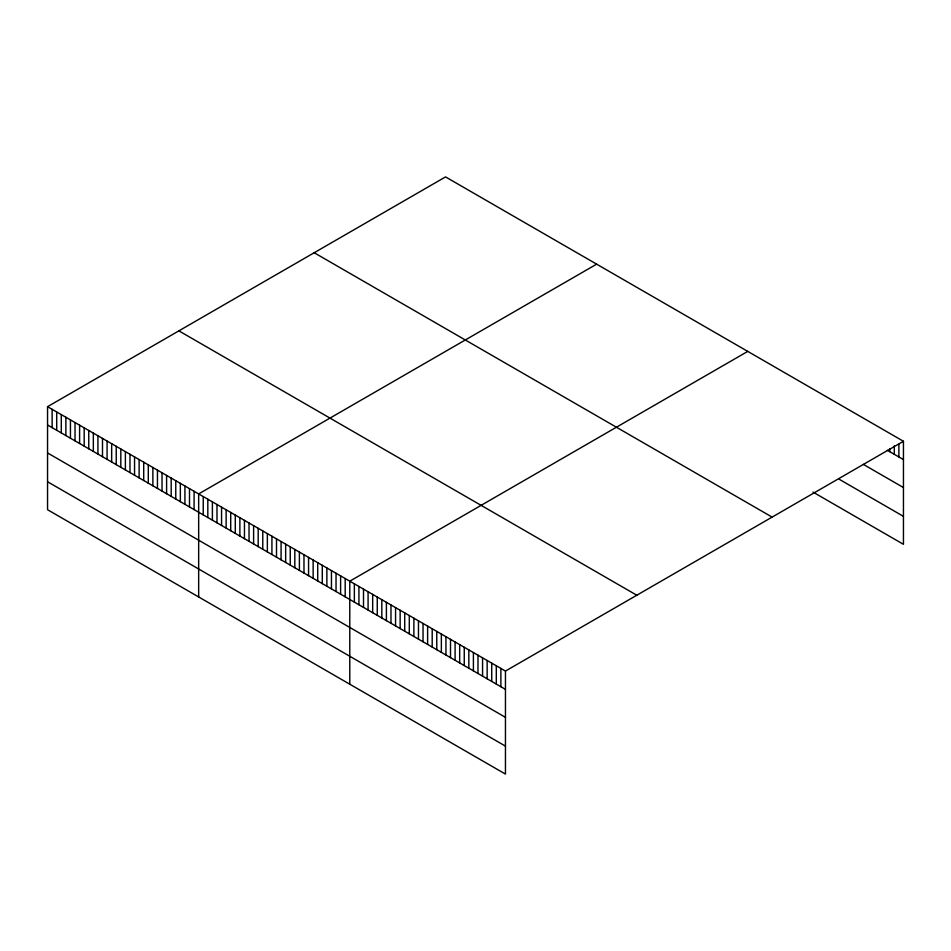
<?xml version="1.0" encoding="UTF-8"?>
<svg xmlns="http://www.w3.org/2000/svg" width="951" height="951" viewBox="0 0 951 951"><rect width="100%" height="100%" fill="white"/><g stroke="black" fill="none" stroke-linecap="round" stroke-linejoin="round"><path stroke-width="1.43" d="M47.55 406.683L505.456 671.061L505.456 774.09L47.55 509.712L47.55 406.683L445.543 176.91L903.45 441.288L903.45 544.317L813.01 492.095M596.646 264.152L198.664 493.926L198.664 596.955M747.759 351.394L349.778 581.18L349.778 684.197M505.456 671.061L903.45 441.288M887.426 450.334L903.45 459.583M863.377 464.409L903.45 487.542M839.341 479.34L903.45 516.357M314.199 252.74L772.117 517.106M178.883 330.865L636.801 595.231M47.55 424.99L505.456 689.356M47.55 452.949L505.456 717.327M47.55 481.753L505.456 746.131M898.873 444.272L898.873 456.944M894.297 445.853L894.297 454.293M889.708 448.836L889.708 451.654M500.88 668.422L500.88 686.717M496.303 665.771L496.303 684.078M491.726 663.132L491.726 681.427M487.15 660.481L487.15 678.788M482.561 657.842L482.561 676.137M477.984 655.203L477.984 673.498M473.408 652.552L473.408 670.859M468.831 649.913L468.831 668.208M464.254 647.262L464.254 665.569M459.666 644.623L459.666 662.93M455.089 641.984L455.089 660.279M450.512 639.334L450.512 657.64M445.936 636.695L445.936 654.989M441.359 634.044L441.359 652.35M436.771 631.405L436.771 649.711M432.194 628.766L432.194 647.06M427.617 626.115L427.617 644.421M423.04 623.476L423.04 641.77M418.464 620.825L418.464 639.131M413.875 618.186L413.875 636.492M409.299 615.547L409.299 633.841M404.722 612.896L404.722 631.202M400.145 610.257L400.145 628.552M395.568 607.606L395.568 625.913M390.98 604.967L390.98 623.274M386.403 602.328L386.403 620.623M381.826 599.677L381.826 617.984M377.25 597.038L377.25 615.333M372.673 594.387L372.673 612.694M368.085 591.748L368.085 610.055M363.508 589.109L363.508 607.404M358.931 586.458L358.931 604.765M354.354 583.819L354.354 602.114M345.189 578.529L345.189 596.836M340.613 575.89L340.613 594.185M336.036 573.239L336.036 591.546M331.459 570.6L331.459 588.895M326.871 567.961L326.871 586.256M322.294 565.31L322.294 583.617M317.717 562.671L317.717 580.966M313.141 560.02L313.141 578.327M308.564 557.381L308.564 575.676M303.975 554.742L303.975 573.037M299.399 552.091L299.399 570.398M294.822 549.452L294.822 567.747M290.245 546.801L290.245 565.108M285.669 544.162L285.669 562.457M281.08 541.523L281.08 559.818M276.503 538.872L276.503 557.179M271.927 536.233L271.927 554.528M267.35 533.582L267.35 551.889M262.773 530.943L262.773 549.238M258.185 528.304L258.185 546.599M253.608 525.653L253.608 543.96M249.031 523.014L249.031 541.309M244.455 520.363L244.455 538.67M239.878 517.724L239.878 536.031M235.289 515.085L235.289 533.38M230.713 512.434L230.713 530.741M226.136 509.795L226.136 528.09M221.559 507.145L221.559 525.451M216.983 504.505L216.983 522.812M212.394 501.866L212.394 520.161M207.817 499.216L207.817 517.522M203.241 496.577L203.241 514.871M194.087 491.287L194.087 509.593M189.499 488.648L189.499 506.942M184.922 485.997L184.922 504.303M180.345 483.358L180.345 501.652M175.769 480.707L175.769 499.013M171.192 478.068L171.192 496.374M166.603 475.429L166.603 493.724M162.027 472.778L162.027 491.085M157.45 470.139L157.45 488.434M152.873 467.488L152.873 485.795M148.297 464.849L148.297 483.156M143.708 462.21L143.708 480.505M139.131 459.559L139.131 477.866M134.555 456.92L134.555 475.215M129.978 454.281L129.978 472.576M125.389 451.63L125.389 469.937M120.813 448.991L120.813 467.286M116.236 446.34L116.236 464.647M111.659 443.701L111.659 461.996M107.083 441.062L107.083 459.357M102.494 438.411L102.494 456.718M97.917 435.772L97.917 454.067M93.341 433.121L93.341 451.428M88.764 430.482L88.764 448.777M84.187 427.843L84.187 446.138M79.599 425.192L79.599 443.499M75.022 422.553L75.022 440.848M70.445 419.902L70.445 438.209M65.869 417.263L65.869 435.558M61.292 414.624L61.292 432.919M56.703 411.973L56.703 430.28M52.127 409.334L52.127 427.629"/></g></svg>
